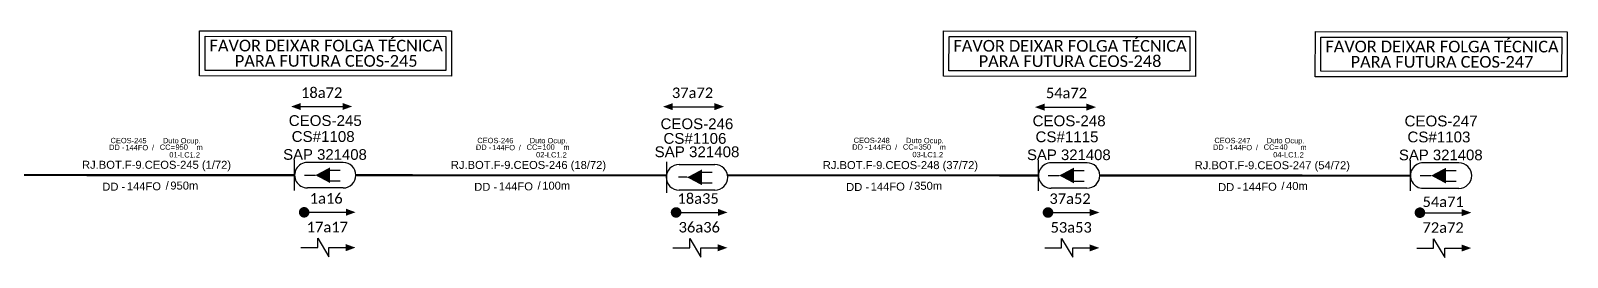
# Model space of a CAD drawing. Extents: x 21309 to 29624, y 4039 to 4555.
# Drawn here: x 29312.9 to 29623.7, y 4434.2 to 4480.2 of the extents above; entities that cross this region are included whole.
import ezdxf
from ezdxf.enums import TextEntityAlignment as Align

# ---------------------------------------------------------------- set-up
doc = ezdxf.new("R2010")
doc.units = ezdxf.units.DM
doc.header["$MEASUREMENT"] = 0
for name, color, linetype in [('20.4-CEOS', 1, 'Continuous'), ('20.5-CEO', 1, 'Continuous'), ('label_cabos', 7, 'Continuous'), ('SETA', 7, 'Continuous')]:
    doc.layers.add(name, color=color, linetype=linetype)
doc.layers.add('40.1-ETIQUETAS', color=1, linetype='Continuous', lineweight=20)
doc.styles.add('siredit', font='arial.ttf')
doc.styles.get("Standard").update_dxf_attribs({"font": 'arial.ttf'})

# ---------------------------------------------------------------- blocks, each defined once
blk = doc.blocks.new('*U115')
at = {"layer": '20.5-CEO'}
for p, q in [((-1.56, 1.26), (1.8, 1.26)), ((1.8, -1.13), (-1.56, -1.13))]:
    blk.add_line(p, q, dxfattribs=at)
blk.add_lwpolyline([(-2.75, 1.51), (-2.75, -1.38)], dxfattribs=at)
for centre, start, end in [((-1.56, 0.07), 90, 270), ((1.8, 0.07), 270, 90)]:
    blk.add_arc(centre, 1.2, start, end, dxfattribs=at)
at = {"layer": '20.5-CEO', "color": 7, "style": 'siredit'}
for tag, p in [('FID', (0.11, 5.61)), ('LOCAL', (0.12, 4.23)), ('SAP', (0.12, 2.97)), ('FIBRAS_RESERVA', (0.12, -1.94))]:
    blk.add_attdef(tag, text='', height=1.01, dxfattribs=at).set_placement(p, align=Align.TOP_CENTER)
for tag, flags, p in [('ID_ATIVIDADE', 3, (0.11, -3.51)), ('FATOR', 1, (0.11, -4.82))]:
    blk.add_attdef(tag, text='', height=1.01, dxfattribs=dict(at, flags=flags)).set_placement(p, align=Align.TOP_CENTER)
at = {"layer": '20.5-CEO', "color": 7, "style": 'siredit', "flags": 3}
blk.add_attdef('QTDE', (-4.88, -7.06), '', height=1.01, dxfattribs=at)
blk = doc.blocks.new('Inst CB DT OCUP CFOA-SM-DD-S-144')
at = {"layer": 'label_cabos', "color": 0, "style": 'siredit'}
for tag, flags, p in [('ID_ATIVIDADE', 3, (1.31, 2.67)), ('FATOR', 1, (11.56, 2.55))]:
    blk.add_attdef(tag, text='', height=1, rotation=359.69, dxfattribs=dict(at, flags=flags)).set_placement(p, align=Align.MIDDLE_CENTER)
for tag, p in [('TIPO_CABO', (1.11, 0)), ('DESTINO_CABO', (3.13, 1.26)), ('CABO', (4.69, -0.05)), ('/', (7.71, -0.05)), ('LANCE', (10.41, 0.02)), ('TIPO_CABO', (13.11, 1.24)), ('UND', (16.46, 0)), ('FID', (13.65, -1.41))]:
    blk.add_attdef(tag, text='', height=1, rotation=359.69, dxfattribs=at).set_placement(p, align=Align.MIDDLE_CENTER)
blk.add_attdef('QTDE', (11.93, -0.45), '', height=1, rotation=359.69, dxfattribs=at)

msp = doc.modelspace()

# ---------------------------------------------------------------- linework, layer by layer
at = {"color": 3, "ltscale": 9e-07}
for points in [[(29347.08, 4480.18), (29398.03, 4480.16), (29398.02, 4470.98), (29347.08, 4471)], [(29348.21, 4479.05), (29396.89, 4479.03), (29396.89, 4472.11), (29348.21, 4472.13)], [(29497.5, 4480.13), (29548.45, 4480.11), (29548.45, 4470.92), (29497.5, 4470.94)], [(29498.64, 4478.99), (29547.32, 4478.98), (29547.31, 4472.06), (29498.63, 4472.07)], [(29572.72, 4479.99), (29623.66, 4479.97), (29623.66, 4470.79), (29572.71, 4470.81)], [(29573.85, 4478.86), (29622.53, 4478.84), (29622.52, 4471.92), (29573.84, 4471.94)]]:
    msp.add_lwpolyline(points, close=True, dxfattribs=at)
at = {"color": 0, "const_width": 1.07}
for points in [[(29367.7, 4443.36, 1), (29368.77, 4443.36, 1)], [(29442.91, 4443.33, 1), (29443.98, 4443.33, 1)], [(29518.12, 4443.31, 1), (29519.19, 4443.31, 1)], [(29593.33, 4443.28, 1), (29594.4, 4443.28, 1)]]:
    msp.add_lwpolyline(points, format="xyb", close=True, dxfattribs=at)
at = {"color": 0}
for points in [[(29370.99, 4436.2), (29370.99, 4438.09), (29373.24, 4434.31), (29373.25, 4436.2)], [(29446.2, 4436.17), (29446.2, 4438.06), (29448.45, 4434.28), (29448.46, 4436.17)], [(29521.41, 4436.14), (29521.41, 4438.03), (29523.67, 4434.26), (29523.67, 4436.14)], [(29596.62, 4436.11), (29596.62, 4438), (29598.88, 4434.23), (29598.88, 4436.11)]]:
    msp.add_lwpolyline(points, dxfattribs=at)
at = {"layer": '20.4-CEOS', "color": 8}
for p, q in [((29376.12, 4453.46), (29368.88, 4453.46)), ((29526.54, 4453.4), (29519.3, 4453.41)), ((29601.75, 4453.37), (29594.51, 4453.38)), ((29376.12, 4448.3), (29368.88, 4448.3)), ((29526.54, 4448.24), (29519.3, 4448.24)), ((29601.75, 4448.21), (29594.51, 4448.21))]:
    msp.add_line(p, q, dxfattribs=at)
for points in [[(29366.29, 4447.77), (29366.3, 4453.99)], [(29516.72, 4447.71), (29516.72, 4453.94)], [(29591.93, 4447.68), (29591.93, 4453.91)], [(29368.3, 4450.88), (29370.5, 4450.88)], [(29373.35, 4449.76), (29375.55, 4449.75)], [(29373.36, 4451.9), (29375.55, 4451.9)], [(29518.72, 4450.82), (29520.92, 4450.82)], [(29523.78, 4451.85), (29525.98, 4451.85)], [(29523.78, 4449.7), (29525.98, 4449.7)], [(29593.93, 4450.8), (29596.13, 4450.8)], [(29598.99, 4451.82), (29601.19, 4451.82)], [(29598.99, 4449.67), (29601.19, 4449.67)]]:
    msp.add_lwpolyline(points, dxfattribs=at)
for points in [[(29370.5, 4450.88, 0, 3.19, 0), (29373.49, 4450.88, 3.19, 3.19, 0)], [(29520.92, 4450.82, 0, 3.19, 0), (29523.91, 4450.82, 3.19, 3.19, 0)], [(29596.13, 4450.8, 0, 3.19, 0), (29599.12, 4450.79, 3.19, 3.19, 0)]]:
    msp.add_lwpolyline(points, format="xyseb", dxfattribs=at)
at = {"layer": '20.4-CEOS'}
for points in [[(29445.68, 4450.45), (29443.94, 4450.45)], [(29448.53, 4451.47), (29450.73, 4451.47)], [(29448.53, 4449.32), (29450.73, 4449.32)]]:
    msp.add_lwpolyline(points, dxfattribs=at)
msp.add_lwpolyline([(29445.68, 4450.45, 0, 3.19, 0), (29448.67, 4450.45, 3.19, 3.19, 0)], format="xyseb", dxfattribs=at)
at = {"layer": '20.4-CEOS', "color": 8}
for centre, start, end in [((29368.88, 4450.88), 89.9784, 269.9784), ((29376.12, 4450.88), 269.9784, 89.9784), ((29519.3, 4450.82), 89.9784, 269.9784), ((29526.54, 4450.82), 269.9784, 89.9784), ((29594.51, 4450.8), 89.9784, 269.9784), ((29601.75, 4450.79), 269.9784, 89.9784)]:
    msp.add_arc(centre, 2.58, start, end, dxfattribs=at)
at = {"layer": '40.1-ETIQUETAS', "const_width": 0.431}
for points in [[(29303.49, 4450.91), (29366.3, 4450.88)], [(29378.7, 4450.88), (29441.51, 4450.85)], [(29453.91, 4450.85), (29516.72, 4450.83)], [(29529.12, 4450.82), (29591.93, 4450.8)]]:
    msp.add_lwpolyline(points, dxfattribs=at)
at = {"layer": 'SETA', "color": 0}
for points in [[(29367.54, 4464.8), (29376.72, 4464.79)], [(29442.76, 4464.77), (29451.94, 4464.76)], [(29517.97, 4464.67), (29527.15, 4464.67)], [(29368.23, 4443.36), (29377.41, 4443.36)], [(29443.44, 4443.33), (29452.62, 4443.33)], [(29518.66, 4443.31), (29527.84, 4443.3)], [(29593.87, 4443.28), (29603.05, 4443.27)], [(29367.58, 4436.2), (29370.99, 4436.2)], [(29373.25, 4436.2), (29376.66, 4436.2)], [(29442.79, 4436.17), (29446.2, 4436.17)], [(29448.46, 4436.17), (29451.87, 4436.17)], [(29518, 4436.14), (29521.41, 4436.14)], [(29523.67, 4436.14), (29527.08, 4436.14)], [(29593.21, 4436.11), (29596.62, 4436.11)], [(29598.88, 4436.11), (29602.29, 4436.11)]]:
    msp.add_lwpolyline(points, dxfattribs=at)
for points in [[(29367.54, 4465.51), (29365.59, 4464.8), (29367.54, 4464.08)], [(29375.99, 4465.52), (29377.94, 4464.81), (29375.99, 4464.1)], [(29442.76, 4465.48), (29440.8, 4464.77), (29442.76, 4464.06)], [(29451.2, 4465.49), (29453.16, 4464.78), (29451.2, 4464.07)], [(29517.97, 4465.39), (29516.01, 4464.68), (29517.97, 4463.96)], [(29526.41, 4465.4), (29528.37, 4464.68), (29526.41, 4463.97)], [(29376.68, 4444.09), (29378.63, 4443.37), (29376.68, 4442.66)], [(29451.89, 4444.06), (29453.84, 4443.34), (29451.89, 4442.63)], [(29527.1, 4444.03), (29529.05, 4443.32), (29527.1, 4442.61)], [(29602.31, 4444), (29604.27, 4443.29), (29602.31, 4442.58)], [(29376.66, 4436.91), (29378.61, 4436.2), (29376.66, 4435.48)], [(29451.87, 4436.88), (29453.82, 4436.17), (29451.87, 4435.46)], [(29527.08, 4436.85), (29529.03, 4436.14), (29527.08, 4435.43)], [(29602.29, 4436.82), (29604.25, 4436.11), (29602.29, 4435.4)]]:
    msp.add_solid(points, dxfattribs=at)

# ---------------------------------------------------------------- block references
at = {"color": 6, "lineweight": 0}
ref = msp.add_blockref('Inst CB DT OCUP CFOA-SM-DD-S-144', (29329.35, 4456.54), dxfattribs=dict(at, xscale=1.078608034791384, yscale=1.078608034791384, zscale=1.078608034791384, rotation=359.9784414955792))
ref.add_attrib('DESTINO_CABO', 'CEOS-245', dxfattribs={"layer": 'label_cabos', "color": 0, "height": 1.079, "rotation": 359.6684, "style": 'siredit'}).set_placement((29332.72, 4457.9), align=Align.MIDDLE_CENTER)
ref.add_attrib('TIPO_CABO', 'Duto Ocup.', dxfattribs={"layer": 'label_cabos', "color": 0, "height": 1.079, "rotation": 359.6684, "style": 'siredit'}).set_placement((29343.49, 4457.88), align=Align.MIDDLE_CENTER)
ref.add_attrib('/', '/', dxfattribs={"layer": 'label_cabos', "color": 0, "height": 1.08, "rotation": 359.6684, "style": 'siredit'}).set_placement((29337.67, 4456.48), align=Align.MIDDLE_CENTER)
ref.add_attrib('FID', '01-LC1.2', dxfattribs={"layer": 'label_cabos', "color": 0, "height": 1.079, "rotation": 359.6684, "style": 'siredit'}).set_placement((29344.07, 4455.01), align=Align.MIDDLE_CENTER)
ref.add_attrib('LANCE', 'CC=', dxfattribs={"layer": 'label_cabos', "color": 0, "height": 1.079, "rotation": 359.6684, "style": 'siredit'}).set_placement((29340.57, 4456.56), align=Align.MIDDLE_CENTER)
ref.add_attrib('UND', 'm', dxfattribs={"layer": 'label_cabos', "color": 0, "height": 1.08, "rotation": 359.6684, "style": 'siredit'}).set_placement((29347.1, 4456.54), align=Align.MIDDLE_CENTER)
ref.add_attrib('CABO', '144FO', dxfattribs={"layer": 'label_cabos', "color": 0, "height": 1.079, "rotation": 359.6684, "style": 'siredit'}).set_placement((29334.4, 4456.48), align=Align.MIDDLE_CENTER)
ref.add_attrib('TIPO_CABO', 'DD - ', dxfattribs={"layer": 'label_cabos', "color": 0, "height": 1.079, "rotation": 359.6684, "style": 'siredit'}).set_placement((29330.55, 4456.53), align=Align.MIDDLE_CENTER)
ref.add_attrib('QTDE', '950', (29342.21, 4456.04), dxfattribs={"layer": 'label_cabos', "color": 0, "height": 1.079, "rotation": 359.6684, "style": 'siredit'})
ref = msp.add_blockref('Inst CB DT OCUP CFOA-SM-DD-S-144', (29403.52, 4456.55), dxfattribs=dict(at, xscale=1.078608034791384, yscale=1.078608034791384, zscale=1.078608034791384, rotation=359.9784414955792))
ref.add_attrib('DESTINO_CABO', 'CEOS-246', dxfattribs={"layer": 'label_cabos', "color": 0, "height": 1.079, "rotation": 359.6684, "style": 'siredit'}).set_placement((29406.9, 4457.91), align=Align.MIDDLE_CENTER)
ref.add_attrib('TIPO_CABO', 'Duto Ocup.', dxfattribs={"layer": 'label_cabos', "color": 0, "height": 1.079, "rotation": 359.6684, "style": 'siredit'}).set_placement((29417.66, 4457.89), align=Align.MIDDLE_CENTER)
ref.add_attrib('/', '/', dxfattribs={"layer": 'label_cabos', "color": 0, "height": 1.08, "rotation": 359.6684, "style": 'siredit'}).set_placement((29411.84, 4456.49), align=Align.MIDDLE_CENTER)
ref.add_attrib('FID', '02-LC1.2', dxfattribs={"layer": 'label_cabos', "color": 0, "height": 1.079, "rotation": 359.6684, "style": 'siredit'}).set_placement((29418.24, 4455.02), align=Align.MIDDLE_CENTER)
ref.add_attrib('LANCE', 'CC=', dxfattribs={"layer": 'label_cabos', "color": 0, "height": 1.079, "rotation": 359.6684, "style": 'siredit'}).set_placement((29414.75, 4456.57), align=Align.MIDDLE_CENTER)
ref.add_attrib('UND', 'm', dxfattribs={"layer": 'label_cabos', "color": 0, "height": 1.08, "rotation": 359.6684, "style": 'siredit'}).set_placement((29421.28, 4456.55), align=Align.MIDDLE_CENTER)
ref.add_attrib('CABO', '144FO', dxfattribs={"layer": 'label_cabos', "color": 0, "height": 1.079, "rotation": 359.6684, "style": 'siredit'}).set_placement((29408.58, 4456.49), align=Align.MIDDLE_CENTER)
ref.add_attrib('TIPO_CABO', 'DD - ', dxfattribs={"layer": 'label_cabos', "color": 0, "height": 1.079, "rotation": 359.6684, "style": 'siredit'}).set_placement((29404.72, 4456.55), align=Align.MIDDLE_CENTER)
ref.add_attrib('QTDE', '100', (29416.39, 4456.06), dxfattribs={"layer": 'label_cabos', "color": 0, "height": 1.079, "rotation": 359.6684, "style": 'siredit'})
ref = msp.add_blockref('Inst CB DT OCUP CFOA-SM-DD-S-144', (29479.62, 4456.58), dxfattribs=dict(at, xscale=1.078608034791384, yscale=1.078608034791384, zscale=1.078608034791384, rotation=359.9784414955792))
ref.add_attrib('DESTINO_CABO', 'CEOS-248', dxfattribs={"layer": 'label_cabos', "color": 0, "height": 1.079, "rotation": 359.6684, "style": 'siredit'}).set_placement((29483, 4457.94), align=Align.MIDDLE_CENTER)
ref.add_attrib('TIPO_CABO', 'Duto Ocup.', dxfattribs={"layer": 'label_cabos', "color": 0, "height": 1.079, "rotation": 359.6684, "style": 'siredit'}).set_placement((29493.76, 4457.91), align=Align.MIDDLE_CENTER)
ref.add_attrib('/', '/', dxfattribs={"layer": 'label_cabos', "color": 0, "height": 1.08, "rotation": 359.6684, "style": 'siredit'}).set_placement((29487.94, 4456.52), align=Align.MIDDLE_CENTER)
ref.add_attrib('FID', '03-LC1.2', dxfattribs={"layer": 'label_cabos', "color": 0, "height": 1.079, "rotation": 359.6684, "style": 'siredit'}).set_placement((29494.34, 4455.05), align=Align.MIDDLE_CENTER)
ref.add_attrib('LANCE', 'CC=', dxfattribs={"layer": 'label_cabos', "color": 0, "height": 1.079, "rotation": 359.6684, "style": 'siredit'}).set_placement((29490.85, 4456.6), align=Align.MIDDLE_CENTER)
ref.add_attrib('UND', 'm', dxfattribs={"layer": 'label_cabos', "color": 0, "height": 1.08, "rotation": 359.6684, "style": 'siredit'}).set_placement((29497.38, 4456.57), align=Align.MIDDLE_CENTER)
ref.add_attrib('CABO', '144FO', dxfattribs={"layer": 'label_cabos', "color": 0, "height": 1.079, "rotation": 359.6684, "style": 'siredit'}).set_placement((29484.68, 4456.52), align=Align.MIDDLE_CENTER)
ref.add_attrib('TIPO_CABO', 'DD - ', dxfattribs={"layer": 'label_cabos', "color": 0, "height": 1.079, "rotation": 359.6684, "style": 'siredit'}).set_placement((29480.82, 4456.57), align=Align.MIDDLE_CENTER)
ref.add_attrib('QTDE', '350', (29492.49, 4456.08), dxfattribs={"layer": 'label_cabos', "color": 0, "height": 1.079, "rotation": 359.6684, "style": 'siredit'})
ref = msp.add_blockref('Inst CB DT OCUP CFOA-SM-DD-S-144', (29552.57, 4456.55), dxfattribs=dict(at, xscale=1.078608034791384, yscale=1.078608034791384, zscale=1.078608034791384, rotation=359.9784414955792))
ref.add_attrib('DESTINO_CABO', 'CEOS-247', dxfattribs={"layer": 'label_cabos', "color": 0, "height": 1.079, "rotation": 359.6684, "style": 'siredit'}).set_placement((29555.95, 4457.91), align=Align.MIDDLE_CENTER)
ref.add_attrib('TIPO_CABO', 'Duto Ocup.', dxfattribs={"layer": 'label_cabos', "color": 0, "height": 1.079, "rotation": 359.6684, "style": 'siredit'}).set_placement((29566.71, 4457.89), align=Align.MIDDLE_CENTER)
ref.add_attrib('/', '/', dxfattribs={"layer": 'label_cabos', "color": 0, "height": 1.08, "rotation": 359.6684, "style": 'siredit'}).set_placement((29560.9, 4456.49), align=Align.MIDDLE_CENTER)
ref.add_attrib('FID', '04-LC1.2', dxfattribs={"layer": 'label_cabos', "color": 0, "height": 1.079, "rotation": 359.6684, "style": 'siredit'}).set_placement((29567.29, 4455.02), align=Align.MIDDLE_CENTER)
ref.add_attrib('LANCE', 'CC=', dxfattribs={"layer": 'label_cabos', "color": 0, "height": 1.079, "rotation": 359.6684, "style": 'siredit'}).set_placement((29563.8, 4456.57), align=Align.MIDDLE_CENTER)
ref.add_attrib('UND', 'm', dxfattribs={"layer": 'label_cabos', "color": 0, "height": 1.08, "rotation": 359.6684, "style": 'siredit'}).set_placement((29570.33, 4456.54), align=Align.MIDDLE_CENTER)
ref.add_attrib('CABO', '144FO', dxfattribs={"layer": 'label_cabos', "color": 0, "height": 1.079, "rotation": 359.6684, "style": 'siredit'}).set_placement((29557.63, 4456.49), align=Align.MIDDLE_CENTER)
ref.add_attrib('TIPO_CABO', 'DD - ', dxfattribs={"layer": 'label_cabos', "color": 0, "height": 1.079, "rotation": 359.6684, "style": 'siredit'}).set_placement((29553.77, 4456.54), align=Align.MIDDLE_CENTER)
ref.add_attrib('QTDE', '40', (29565.44, 4456.05), dxfattribs={"layer": 'label_cabos', "color": 0, "height": 1.079, "rotation": 359.6684, "style": 'siredit'})
at = {"layer": '20.5-CEO', "color": 0, "lineweight": 0}
ref = msp.add_blockref('*U115', (29447.41, 4450.3), dxfattribs=dict(at, xscale=2.157216069582767, yscale=2.157216069582767, zscale=2.157216069582767, rotation=359.9784414955792))
ref.add_attrib('LOCAL', 'CS#1106 ', dxfattribs={"color": 7, "height": 2.187, "rotation": 359.9784, "style": 'siredit'}).set_placement((29447.68, 4459.43), align=Align.TOP_CENTER)
ref.add_attrib('SAP', 'SAP 321408', dxfattribs={"color": 7, "height": 2.187, "rotation": 359.9784, "style": 'siredit'}).set_placement((29447.68, 4456.72), align=Align.TOP_CENTER)
ref.add_attrib('FID', 'CEOS-246', dxfattribs={"layer": '20.4-CEOS', "color": 7, "height": 2.178, "rotation": 359.9784, "style": 'siredit'}).set_placement((29447.66, 4462.39), align=Align.TOP_CENTER)

# ---------------------------------------------------------------- texts
at = {"color": 7, "char_height": 2.3729, "width": 50.555, "attachment_point": 5, "rotation": 359.9784}
for s, insert in [('{\\fCalibri|b0|i0|c0|p34;FAVOR DEIXAR FOLGA TÉCNICA}', (29372.69, 4477.14)), ('{\\fCalibri|b0|i0|c0|p34;FAVOR DEIXAR FOLGA TÉCNICA}', (29523.11, 4477.09)), ('{\\fCalibri|b0|i0|c0|p34;FAVOR DEIXAR FOLGA TÉCNICA}', (29598.32, 4476.95)), ('{\\fCalibri|b0|i0|c0|p34;PARA FUTURA CEOS-245}', (29372.69, 4474.04)), ('{\\fCalibri|b0|i0|c0|p34;PARA FUTURA CEOS-248}', (29523.11, 4473.99)), ('{\\fCalibri|b0|i0|c0|p34;PARA FUTURA CEOS-247}', (29598.32, 4473.85))]:
    msp.add_mtext(s, dxfattribs=dict(at, insert=insert))
at = {"color": 0, "char_height": 2.1356, "width": 27.0787, "attachment_point": 5, "rotation": 359.9784}
for s, insert in [('{\\fCalibri|b0|i0|c0|p34;\\C7;18a72}', (29371.78, 4467.6)), ('{\\fCalibri|b0|i0|c0|p34;\\C7;37a72}', (29446.77, 4467.57)), ('{\\fCalibri|b0|i0|c0|p34;\\C7;54a72}', (29522.39, 4467.54)), ('{\\fCalibri|b0|i0|c0|p34;\\C7;1a16}', (29372.69, 4446.17)), ('{\\fCalibri|b0|i0|c0|p34;\\C7;18a35}', (29447.9, 4446.14)), ('{\\fCalibri|b0|i0|c0|p34;\\C7;37a52}', (29523.11, 4446.11)), ('{\\fCalibri|b0|i0|c0|p34;\\C7;54a71}', (29598.56, 4445.48)), ('{\\fCalibri|b0|i0|c0|p34;\\C7;17a17}', (29372.92, 4440.35)), ('{\\fCalibri|b0|i0|c0|p34;\\C7;36a36}', (29448.13, 4440.32)), ('{\\fCalibri|b0|i0|c0|p34;\\C7;53a53}', (29523.34, 4440.29)), ('{\\fCalibri|b0|i0|c0|p34;\\C7;72a72}', (29598.55, 4440.26))]:
    msp.add_mtext(s, dxfattribs=dict(at, insert=insert))
at = {"layer": '20.4-CEOS', "color": 7, "style": 'siredit'}
for s, height, p in [('CEOS-245', 2.187, (29372.5, 4461.95)), ('CEOS-248', 2.187, (29522.92, 4461.9)), ('CEOS-247', 2.187, (29598.14, 4461.87)), ('CS#1108 ', 2.187, (29372.5, 4458.72)), ('CS#1115 ', 2.187, (29522.92, 4458.66)), ('CS#1103 ', 2.187, (29598.13, 4458.63)), ('SAP 321408', 2.157, (29372.45, 4455.08)), ('SAP 321408', 2.157, (29522.87, 4455.02)), ('SAP 321408', 2.157, (29598.08, 4454.99))]:
    msp.add_text(s, height=height, rotation=359.9784, dxfattribs=at).set_placement(p, align=Align.MIDDLE_CENTER)
at = {"layer": '40.1-ETIQUETAS', "color": 7, "style": 'siredit'}
for s, p in [('RJ.BOT.F-9.CEOS-245 (1/72) ', (29338.7, 4452.99)), ('RJ.BOT.F-9.CEOS-246 (18/72) ', (29413.91, 4452.96)), ('RJ.BOT.F-9.CEOS-248 (37/72) ', (29489.12, 4452.93)), ('RJ.BOT.F-9.CEOS-247 (54/72) ', (29564.33, 4452.9))]:
    msp.add_text(s, height=1.6179, rotation=359.9784, dxfattribs=at).set_placement(p, align=Align.MIDDLE_CENTER)
for s, height, p in [('144FO', 1.618, (29339.29, 4448.63)), ('/', 1.62, (29340.85, 4448.78)), ('/', 1.62, (29416.06, 4448.76)), ('/', 1.62, (29491.27, 4448.73)), ('/', 1.62, (29566.48, 4448.7)), ('144FO', 1.618, (29414.5, 4448.61)), ('144FO', 1.618, (29489.71, 4448.58)), ('144FO', 1.618, (29564.92, 4448.55))]:
    msp.add_text(s, height=height, rotation=359.9784, dxfattribs=at).set_placement(p, align=Align.MIDDLE_RIGHT)
for s, p in [('950m', (29341.17, 4448.78)), ('100m', (29416.38, 4448.76)), ('350m', (29491.59, 4448.73)), ('40m', (29566.8, 4448.7))]:
    msp.add_text(s, height=1.618, rotation=359.9784, dxfattribs=at).set_placement(p, align=Align.MIDDLE_LEFT)
at = {"layer": '40.1-ETIQUETAS', "color": 0, "style": 'siredit'}
for p in [(29332.69, 4448.55), (29407.9, 4448.52), (29483.11, 4448.49), (29558.32, 4448.46)]:
    msp.add_text('DD - ', height=1.618, rotation=359.9784, dxfattribs=at).set_placement(p, align=Align.MIDDLE_RIGHT)

doc.saveas('drawing.dxf')
